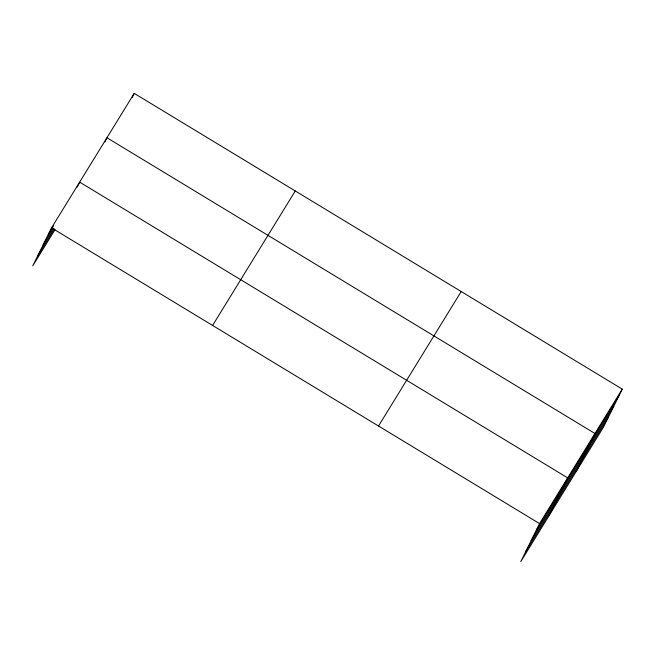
<?xml version="1.0" encoding="UTF-8"?>
<svg xmlns="http://www.w3.org/2000/svg" width="655" height="655" viewBox="0 0 655 655"><rect width="100%" height="100%" fill="white"/><g stroke="black" fill="none" stroke-linecap="round" stroke-linejoin="round"><path stroke-width="0.98" d="M622.25 389.127L539.556 523.607L520.766 561.63L603.46 427.158L622.25 389.127L134.234 93.37L51.54 227.842L32.75 265.873L55.028 229.635M77.208 187.093L79.656 182.123L567.672 477.88L548.882 515.911M104.906 141.889L106.945 137.746L594.961 433.504L576.171 471.534M132.187 97.513L134.234 93.37M48.273 234.465L53.579 225.836M43.148 244.831L53.227 228.439M37.875 255.507L54.316 228.767M212.588 325.445L295.282 190.973M378.516 426.004L461.202 291.532M536.281 530.222L618.975 395.751M531.164 540.588L613.858 406.116M525.883 551.264L608.577 416.793M51.54 227.842L539.556 523.607"/></g></svg>
